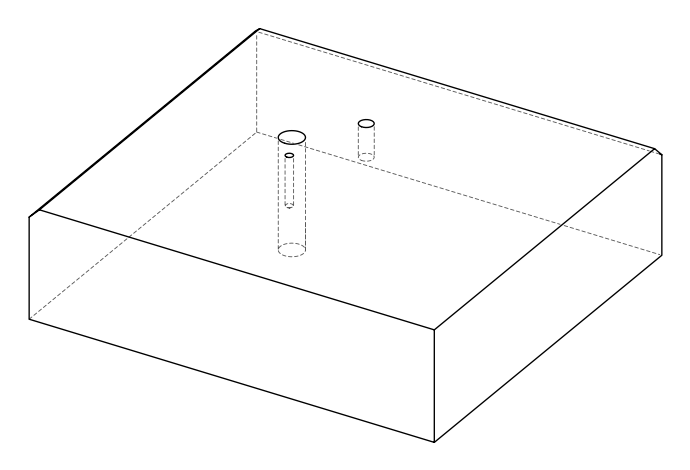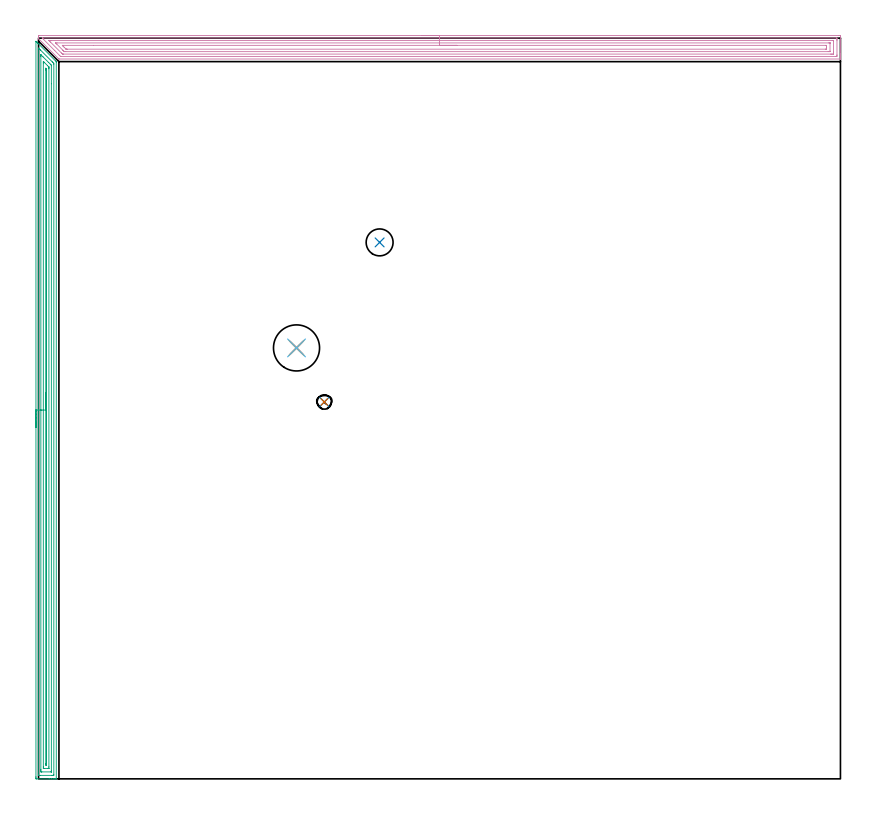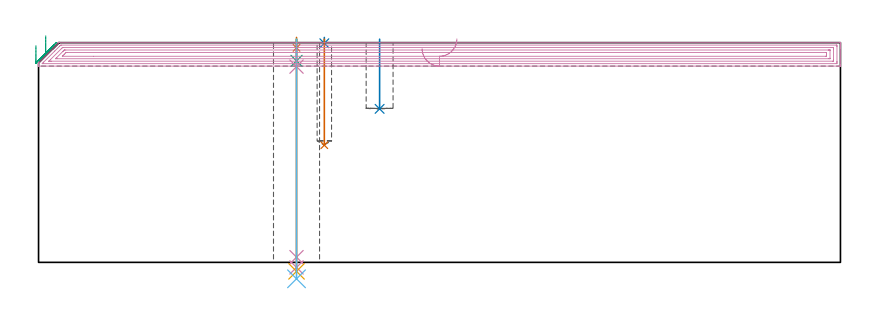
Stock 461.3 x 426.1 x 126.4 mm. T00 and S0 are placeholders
(PLAN: 10 operations, 7 tool changes, 37.7 min)
(1 SPOT_DRILL | STEP1HOLE | NXT0321_9005460120000 | 0.05 min | 178 mm3)
(2 SPOT_DRILL_1 | STEP1POCKET | NXT0321_9005460120000 | 0.03 min | 1 mm3)
(3 DRILL_BLIND_HOLE_INTO_CENTER | STEP1HOLE | NXT0301_041 | 0.05 min | 284 mm3)
(4 GUN_DRILL_THROUGH_HOLE | STEP1HOLE | UGT0307_002 | 0.57 min | 3253 mm3)
(5 SPADE_DRILL_TO_ENLARGE_THROUGH_HOLE | STEP1HOLE | UGT0306_007 | 0.54 min | 23247 mm3)
(6 DRILL_TO_ENLARGE_THROUGH_HOLE | STEP1HOLE | UGT0301_388 | 0.55 min | 42670 mm3)
(7 DRILL_BLIND_HOLE_INTO_CENTER_1 | STEP1POCKET | UGT0301_200 | 0.25 min | 3080 mm3)
(8 INDEXABLE_INSERT_DRILL_BLIND_HOLE_FROM_SOLID | STEP1POCKET_1 | NXT0302_002 | 0.16 min | 7137 mm3)
(9 AREA_MILL | FG_CHAMFER_SURFACE | UGT0205_001 | 16.92 min | 29159 mm3)
(10 AREA_MILL_1 | FG_CHAMFER_SURFACE_1 | UGT0205_001 | 18.54 min | 41374 mm3)
(TOOL NXT0321_9005460120000 | NC Spot Drill, 142deg, 12mm, Carbide, Uncoated | D12 PA142 FL30 Z2)
(TOOL NXT0301_041 | Carbide Drill 7mm [860.1-0700-035A1-MM 2214] | D7 PA140 FL53 Z2)
(TOOL UGT0307_002 | Gun Drill 6 mm | D6 PA130 FL24 Z1)
(TOOL UGT0306_007 | Spade Drill 16.5mm | D16.5 PA132 FL10 Z2)
(TOOL UGT0301_388 | Twist Drill 26.5 mm | D26.5 PA118 FL165 Z2)
(TOOL UGT0301_200 | Twist Drill 8.3 mm | D8.3 PA118 FL72 Z2)
(TOOL NXT0302_002 | Index. Insert Drill 15.5mm [880-D1550L20-05] | D15.5 PA176 FL78 Z2)
(TOOL UGT0205_001 | Chamfer Mill 20 x 3 x 45 deg. | D20 FL50 Z2)
(OP 1 SPOT_DRILL)
G17 G21 G94 G90
T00 M6
G54
G17 G0 G90 X148.4 Y247.9 S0 M3
G43 Z136.4 H0
G94 G81 G98 Z123.4 F250. R129.4
G80
M5
M2
(OP 2 SPOT_DRILL_1)
G17 G21 G94 G90
T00 M6
G54
G17 G0 G90 X164.4 Y216.8 S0 M3
G43 Z136.4 H0
G94 G81 G98 Z126.043 F250. R129.4
G80
M5
M2
(OP 3 DRILL_BLIND_HOLE_INTO_CENTER)
G17 G21 G94 G90
T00 M6
G54
G17 G0 G90 X148.4 Y247.9 S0 M3
G43 Z136.4 H1
G94 G81 G98 Z115.9 F250. R128.4
G80
M5
M2
(OP 4 GUN_DRILL_THROUGH_HOLE)
G17 G21 G94 G90
T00 M6
G54
G17 G0 G90 X148.4 Y247.9 M8
G43 Z136.4 H0
Z123.352
S716 M3
G94 G1 Z112.593 F125. M26
G4 X.084
Z3. F250.
G4 X.084
Z-2.899 F125.
G4 X.084
M5
M9
G0 Z123.352
Z136.4
M2
(OP 5 SPADE_DRILL_TO_ENLARGE_THROUGH_HOLE)
G17 G21 G94 G90
T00 M6
G54
G17 G0 G90 X148.4 Y247.9 S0 M3
G43 Z136.4 H0
G94 G73 G98 Z-5.173 F250. Q16.447 R128.4
G80
M5
M2
(OP 6 DRILL_TO_ENLARGE_THROUGH_HOLE)
G17 G21 G94 G90
T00 M6
G54
G17 G0 G90 X148.4 Y247.9 S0 M3
G43 Z136.4 H0
G94 G73 G98 Z-9.461 F250. Q22.644 R128.4
G80
M5
M2
(OP 7 DRILL_BLIND_HOLE_INTO_CENTER_1)
G17 G21 G94 G90
T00 M6
G54
G17 G0 G90 X164.4 Y216.8 S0 M3
G43 Z136.4 H0
G94 G81 G98 Z67.4 F250. R128.4
G80
M5
M2
(OP 8 INDEXABLE_INSERT_DRILL_BLIND_HOLE_FROM_SOLID)
G17 G21 G94 G90
T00 M6
G54
G17 G0 G90 X196.2 Y308.6 S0 M3
G43 Z136.4 H1
G94 G81 G98 Z88.3 F250. R128.4
G80
M5
M2
(OP 9 AREA_MILL)
G17 G21 G94 G90
T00 M6
G54
G17 G0 G90 X-1.5 Y202.15 S1061 M3
G43 Z136.4 H0
Z124.7
G94 G1 Y202.188 Z123.828 F250.
Y202.302 Z122.964
Y202.491 Z122.112
Y202.753 Z121.28
Y203.087 Z120.474
Y203.49 Z119.7
Y203.959 Z118.964
Y204.49 Z118.272
Y205.079 Z117.629
Y205.722 Z117.04
Y206.414 Z116.508
Y207.15 Z116.04
Y207.924 Z115.637
Y208.73 Z115.303
Y209.562 Z115.041
Y210.414 Z114.852
Y211.279 Z114.738
Y212.15 Z114.7
Y424.023
X-1.495 Y424.264 Z114.705
X-1.492 Y424.281 Z114.706
X-1.464 Y424.264 Z114.736
X-0.972 Y423.774 Z115.224
X-0.867 Y423.668 Z115.332
X-0.781 Y423.581 Z115.419
X-0.676 Y423.478 Z115.52
X-0.569 Y423.37 Z115.63
X-0.488 Y423.288 Z115.712
X-0.38 Y423.182 Z115.816
X9.672 Y413.13 Z125.869
X10.119 Y412.681 Z126.319
X10.2 Y412.595 Z126.383
Y412.041 Z126.4
Y0.185
X10.197 Y0.01 Z126.388
X10.166 Y0.007 Z126.358
X9.763 Y0. Z125.962
X9.519 Z125.719
X8.785 Z124.98
X7.531 Z123.728
X6.124 Z122.32
X-0.972 Y0.001 Z115.226
X-1.203 Y0.003 Z114.994
X-1.492 Y0.008 Z114.706
X-1.495 Y0.105 Z114.703
X-1.499 Y0.632 Z114.701
X-1.5 Y1.165 Z114.7
Y212.15
X-0.086 Z116.114
Y420.09
X-0.085 Y420.423 Z116.115
X0.258 Y420.09 Z116.458
X0.802 Y419.548 Z117.002
X1.155 Y419.196 Z117.355
X7.898 Y412.453 Z124.098
X8.307 Y412.041 Z124.507
X8.785 Y411.554 Z124.985
X8.786 Y411.147 Z124.986
Y2.421
X8.785 Y2.01 Z124.985
X8.314 Y2.002 Z124.514
X7.898 Y2. Z124.098
X7.428 Z123.628
X0.802 Z117.002
X0.331 Y2.002 Z116.531
X-0.085 Y2.01 Z116.115
X-0.086 Y2.421 Z116.114
Y2.422
Y212.15
X1.328 Z117.528
X1.329 Y415.619 Z117.529
X1.33 Y415.981 Z117.53
X1.334 Y416.513 Z117.534
X1.335 Y416.544 Z117.535
X1.379 Y416.513 Z117.579
X1.689 Y416.209 Z117.889
X2.282 Y415.619 Z118.482
X2.576 Y415.325 Z118.776
X5.86 Y412.041 Z122.06
X6.754 Y411.147 Z122.954
X7.011 Y410.888 Z123.211
X7.325 Y410.566 Z123.525
X7.362 Y410.527 Z123.562
X7.365 Y410.47 Z123.565
X7.369 Y410.373 Z123.569
X7.371 Y410.252 Z123.571
X7.372 Y399.883 Z123.572
X7.371 Y4.741 Z123.571
X7.369 Y4.21 Z123.569
X7.366 Y4.029 Z123.566
X7.365 Y4.014 Z123.565
X7.343 Y4.01 Z123.543
X7.288 Y4.004 Z123.488
X7.218 Y4.001 Z123.418
X1.897 Y4. Z118.097
X1.689 Y4.002 Z117.889
X1.481 Y4.006 Z117.681
X1.348 Y4.01 Z117.548
X1.335 Y4.09 Z117.535
X1.333 Y4.21 Z117.533
X1.33 Y4.572 Z117.53
X1.329 Y5.104 Z117.529
X1.328 Y5.468 Z117.528
Y212.15
X2.743 Z118.943
Y411.873
X2.744 Y412.041 Z118.944
X2.75 Y412.637 Z118.95
X2.752 Y412.688 Z118.952
X2.836 Y412.607 Z119.036
X3.027 Y412.421 Z119.227
X3.41 Y412.041 Z119.61
X5.199 Y410.252 Z121.399
X5.663 Y409.787 Z121.863
X5.876 Y409.57 Z122.076
X5.928 Y409.514 Z122.128
X5.95 Y409.487 Z122.15
X5.952 Y409.461 Z122.152
X5.954 Y409.358 Z122.154
X5.957 Y408.632 Z122.157
Y408.464
Y6.893
X5.955 Y6.169 Z122.155
X5.952 Y6.063 Z122.152
X5.95 Y6.01 Z122.15
X5.901 Y6.008 Z122.101
X5.68 Y6.004 Z121.88
X5.237 Y6. Z121.437
X3.463 Z119.663
X3.02 Y6.004 Z119.22
X2.799 Y6.008 Z118.999
X2.75 Y6.01 Z118.95
X2.748 Y6.048 Z118.948
X2.746 Y6.114 Z118.946
X2.743 Y6.725 Z118.943
Y6.893
Y212.15
X4.157 Z120.357
Y407.764
X4.161 Y408.464 Z120.361
X4.164 Y408.651 Z120.364
X4.171 Y408.819 Z120.371
X4.35 Y408.644 Z120.55
X4.531 Y408.464 Z120.731
X4.536 Y408.276 Z120.736
X4.542 Y407.569 Z120.742
X4.543 Y407.375 Z120.743
X4.542 Y8.292 Z120.742
X4.541 Y8.162 Z120.741
X4.537 Y8.059 Z120.737
X4.533 Y8.009 Z120.733
X4.518 Y8.008 Z120.718
X4.35 Y8.003 Z120.55
X4.253 Z120.453
X4.194 Y8.006 Z120.394
X4.167 Y8.009 Z120.367
X4.164 Y8.098 Z120.364
X4.159 Y8.487 Z120.359
X4.157 Y8.682 Z120.357
Y212.15
Y213.022 Z120.395
Y213.887 Z120.509
Y214.738 Z120.698
Y215.57 Z120.96
Y216.376 Z121.294
Y217.15 Z121.697
Y217.886 Z122.165
Y218.578 Z122.696
Y219.221 Z123.286
Y219.811 Z123.929
Y220.342 Z124.621
Y220.81 Z125.357
Y221.213 Z126.131
Y221.547 Z126.937
Y221.809 Z127.769
Y221.998 Z128.62
Y222.112 Z129.485
Y222.15 Z130.357
G0 Z136.4
M5
M2
(OP 10 AREA_MILL_1)
G17 G21 G94 G90
T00 M6
G54
G17 G0 G90 X220.65 Y427.6 S1061 M3
G43 Z136.4 H0
Z122.9
G94 G1 X220.688 Z122.028 F250.
X220.802 Z121.163
X220.991 Z120.312
X221.253 Z119.48
X221.587 Z118.674
X221.99 Z117.9
X222.458 Z117.164
X222.99 Z116.472
X223.579 Z115.829
X224.222 Z115.239
X224.914 Z114.708
X225.65 Z114.24
X226.424 Z113.837
X227.23 Z113.503
X228.062 Z113.241
X228.914 Z113.052
X229.778 Z112.938
X230.65 Z112.9
X460.142
X460.682 Y427.599 Z112.901
X461.217 Y427.594 Z112.903
X461.292 Y427.592 Z112.906
X461.3 Y427.063 Z113.434
Y417.3 Z123.195
Y416.752 Z123.745
Y416.412 Z124.084
Y415.864 Z124.632
Y415.525 Z124.97
Y414.845 Z125.655
Y414.511 Z125.988
Y414.136 Z126.355
X461.291 Y414.103 Z126.388
X461.129 Y414.1 Z126.4
X11.707
X11.701 Y414.101 Z126.398
X11.698 Y414.102 Z126.397
X0.171 Y425.628 Z114.87
X0.07 Y425.732 Z114.766
X0.01 Y425.795 Z114.703
X0. Y426.072 Z114.428
Y426.383 Z114.116
Y427.063 Z113.432
Y427.403 Z113.094
X0.002 Y427.591 Z112.905
X0.171 Y427.6 Z112.9
X230.65
Y426.186 Z114.314
X458.896
X459.29 Y426.175 Z114.325
X459.298 Y425.776 Z114.724
X459.3 Y425.288 Z115.212
Y424.886 Z115.614
Y416.412 Z124.088
X459.298 Y416.012 Z124.488
X459.29 Y415.525 Z124.975
X458.906 Y415.514 Z124.986
X458.896
X13.124
X12.737 Y415.525 Z124.975
X12.231 Y416.02 Z124.48
X9.328 Y418.922 Z121.578
X2.962 Y425.288 Z115.212
X2.404 Y425.848 Z114.652
X2.086 Y426.175 Z114.325
X2.394 Y426.186 Z114.314
X2.404
X230.65
Y424.772 Z115.728
X456.735 Y424.771 Z115.729
X457.109 Y424.77 Z115.73
X457.233 Y424.767 Z115.733
X457.275 Y424.765 Z115.735
X457.29 Y424.759 Z115.741
X457.293 Y424.716 Z115.784
X457.297 Y424.59 Z115.91
X457.299 Y424.4 Z116.1
X457.3 Y424.211 Z116.289
Y417.998 Z122.502
X457.298 Y417.3 Z123.2
X457.296 Y417.114 Z123.386
X457.286 Y416.936 Z123.564
X457.109 Y416.933 Z123.567
X456.588 Y416.93 Z123.57
X456.216 Y416.929 Z123.571
X455.696 Y416.928 Z123.572
X14.391 Y416.929 Z123.571
X14.018 Y416.93 Z123.57
X13.893 Y416.932 Z123.568
X13.795 Y416.935 Z123.565
X13.771 Y416.94 Z123.56
X13.751 Y416.956 Z123.544
X13.71 Y416.993 Z123.507
X13.4 Y417.3 Z123.2
X13.124 Y417.575 Z122.925
X6.871 Y423.828 Z116.672
X6.301 Y424.4 Z116.1
X5.978 Y424.73 Z115.77
X5.953 Y424.765 Z115.735
X5.978 Y424.766 Z115.734
X6.499 Y424.77 Z115.73
X6.871 Y424.771 Z115.729
X7.391 Y424.772 Z115.728
X230.65
Y423.357 Z117.143
X454.586
X455.206 Y423.353 Z117.147
X455.278 Y423.351 Z117.149
X455.29 Y423.347 Z117.153
X455.293 Y423.326 Z117.174
X455.297 Y423.274 Z117.226
X455.299 Y423.065 Z117.435
Y418.642 Z121.858
X455.296 Y418.426 Z122.074
X455.293 Y418.372 Z122.128
X455.29 Y418.351 Z122.149
X455.27 Y418.349 Z122.151
X455.163 Y418.346 Z122.154
X454.429 Y418.343 Z122.157
X454.273
X15.647
X14.911 Y418.348 Z122.152
X14.811 Y418.35 Z122.15
X14.706 Y418.451 Z122.049
X14.493 Y418.659 Z121.841
X14.074 Y419.075 Z121.425
X14.018 Y419.131 Z121.369
X10.444 Y422.704 Z117.796
X10.089 Y423.062 Z117.438
X9.915 Y423.24 Z117.26
X9.831 Y423.329 Z117.171
X9.818 Y423.351 Z117.149
X10.601 Y423.357 Z117.143
X230.65
Y421.943 Z118.557
X452.642
X452.849 Y421.941 Z118.559
X453.262 Y421.936 Z118.564
X453.291 Y421.932 Z118.568
X453.294 Y421.92 Z118.58
X453.297 Y421.888 Z118.612
X453.299 Y421.831 Z118.669
X453.3 Y421.738 Z118.762
Y421.084 Z119.416
X453.299 Y420.197 Z120.303
X453.297 Y419.962 Z120.538
X453.292 Y419.8 Z120.7
X453.29 Y419.765 Z120.735
X453.194 Y419.762 Z120.738
X453.056 Y419.759 Z120.741
X452.849 Y419.757 Z120.743
X452.642
X16.698
X16.009 Y419.759 Z120.741
X15.908 Y419.761 Z120.739
X15.861 Y419.764 Z120.736
X15.804 Y419.804 Z120.696
X15.64 Y419.962 Z120.538
X14.911 Y420.687 Z119.813
X14.748 Y420.85 Z119.65
X14.018 Y421.581 Z118.919
X13.863 Y421.738 Z118.762
X13.711 Y421.896 Z118.604
X13.677 Y421.933 Z118.567
X13.689 Y421.936 Z118.564
X13.742 Y421.94 Z118.56
X13.812 Y421.942 Z118.558
X31.575 Y421.943 Z118.557
X230.65
X231.522 Z118.595
X232.386 Z118.709
X233.238 Z118.898
X234.07 Z119.16
X234.876 Z119.494
X235.65 Z119.897
X236.386 Z120.365
X237.078 Z120.896
X237.721 Z121.486
X238.31 Z122.129
X238.842 Z122.821
X239.31 Z123.557
X239.713 Z124.331
X240.047 Z125.137
X240.309 Z125.969
X240.498 Z126.82
X240.612 Z127.685
X240.65 Z128.557
G0 Z136.4
M5
M2
